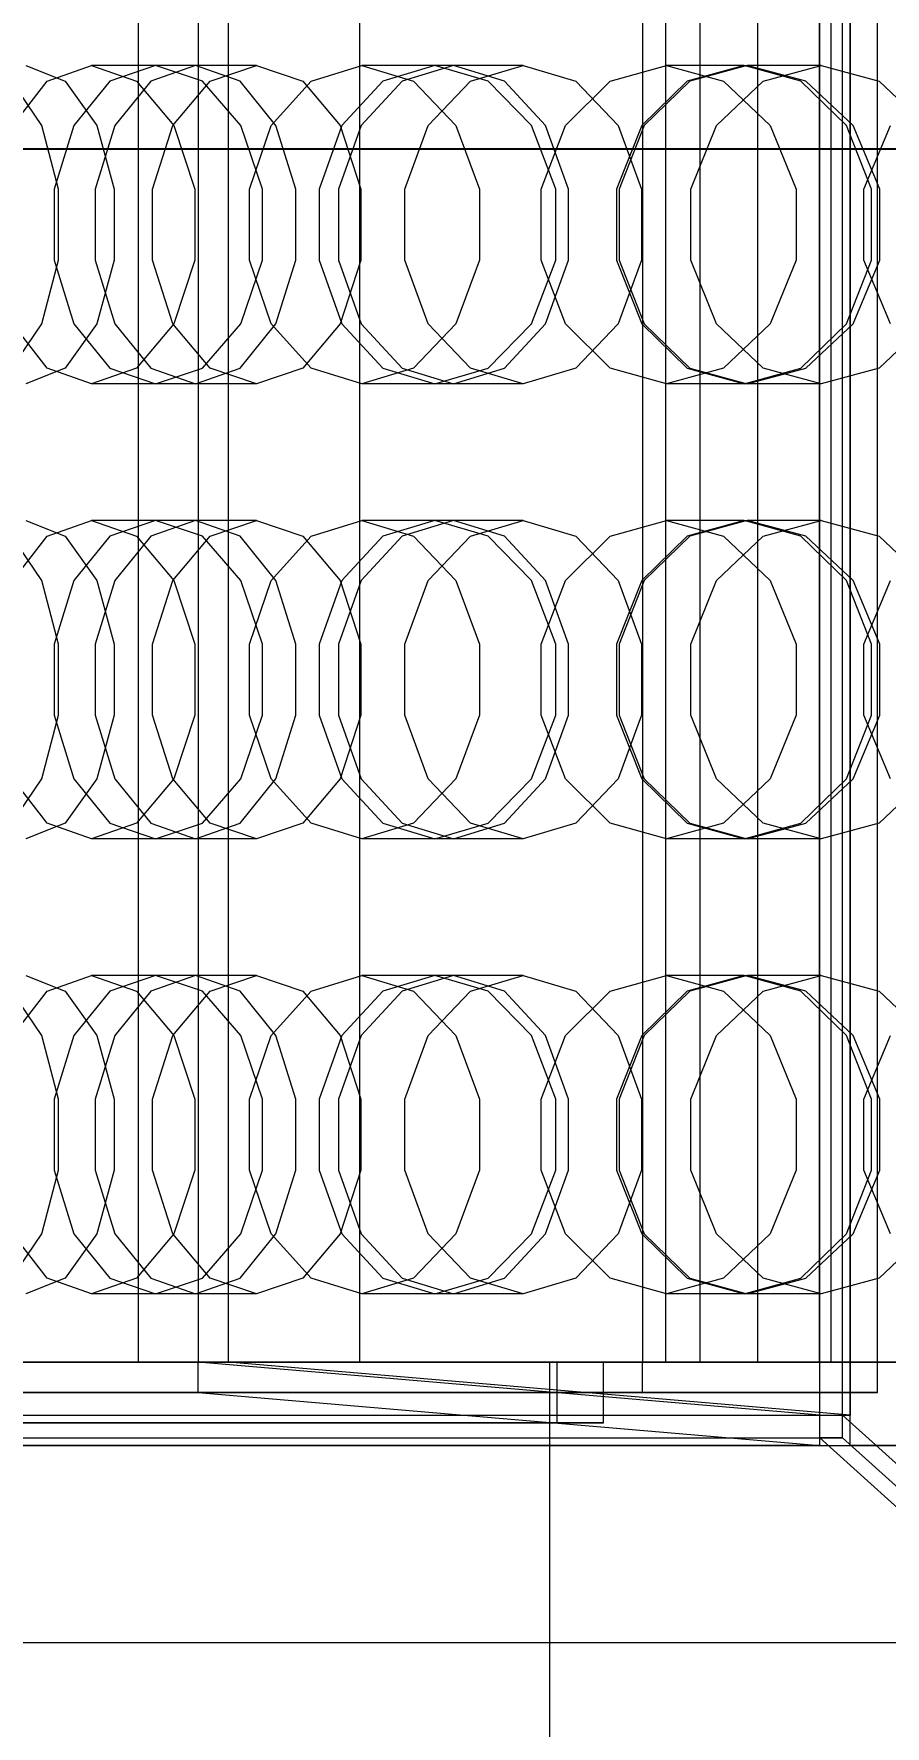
# Model space of a CAD drawing. Header units: millimetres. Extents: x -191664 to 191490, y -197311 to 10263.
# Drawn here: x 25821.5 to 25933.8, y -18208 to -17984.8 of the extents above; entities that cross this region are included whole.
import ezdxf

# ---------------------------------------------------------------- set-up
doc = ezdxf.new("R2010")
doc.units = ezdxf.units.MM
for name, color, linetype, lineweight in [('COTAS_INSTALACION_P', 30, 'Continuous', 0), ('COTAS_USUARIO', 1, 'Continuous', 0), ('superior_briquetadora', 7, 'Continuous', 0)]:
    doc.layers.add(name, color=color, linetype=linetype, lineweight=lineweight)
doc.dimstyles.new('PLANTA_100', dxfattribs={"dimtxt": 250, "dimasz": 150, "dimexe": 150, "dimexo": 80, "dimgap": 100, "dimtad": 1, "dimtih": 1, "dimtoh": 1, "dimdec": 1, "dimdsep": 46, "dimcen": 0.09, "dimclrd": 1, "dimclre": 1, "dimclrt": 1, "dimadec": 0, "dimazin": 0, "dimtfac": 1, "dimtdec": 4, "dimtofl": 0, "dimtmove": 0, "dimatfit": 3, "dimfxl": 1, "dimtolj": 1, "dimtzin": 0, "dimarcsym": 0})

# ---------------------------------------------------------------- blocks, each defined once
blk = doc.blocks.new('*D5')
at = {"layer": 'COTAS_INSTALACION_P', "color": 1, "lineweight": -2, "transparency": 16777216}
for p, q in [((-1000, -18080), (-1000, -25850)), ((60117.12, -18080), (60117.12, -25850)), ((-850, -25700), (59967.12, -25700))]:
    blk.add_line(p, q, dxfattribs=at)
at = {"layer": 'COTAS_INSTALACION_P', "color": 1, "transparency": 16777216}
for points in [[(-850, -25675), (-850, -25725), (-1000, -25700)], [(59967.12, -25675), (59967.12, -25725), (60117.12, -25700)]]:
    blk.add_solid(points, dxfattribs=at)
at = {"layer": 'Defpoints', "color": 0, "transparency": 16777216}
for p in [(-1000, -18000), (60117.12, -18000), (60117.12, -25700)]:
    blk.add_point(p, dxfattribs=at)
blk = doc.blocks.new('*D103')
at = {"layer": 'COTAS_USUARIO', "color": 1, "lineweight": -2, "transparency": 16777216}
for p, q in [((26928.19, -17830), (26928.19, -17680)), ((25808.19, -17980), (27078.19, -17980)), ((25808.19, -18000), (27078.19, -18000)), ((26928.19, -18150), (26928.19, -18300))]:
    blk.add_line(p, q, dxfattribs=at)
at = {"layer": 'COTAS_USUARIO', "color": 1, "transparency": 16777216}
for points in [[(26903.19, -17830), (26953.19, -17830), (26928.19, -17980)], [(26903.19, -18150), (26953.19, -18150), (26928.19, -18000)]]:
    blk.add_solid(points, dxfattribs=at)
at = {"layer": 'Defpoints', "color": 0, "transparency": 16777216}
for p in [(25728.19, -17980), (25728.19, -18000), (26928.19, -18000)]:
    blk.add_point(p, dxfattribs=at)

msp = doc.modelspace()

# ---------------------------------------------------------------- linework, layer by layer
at = {"layer": 'superior_briquetadora', "color": 253, "true_color": 0xa8b8bb}
for p, q in [((25925.19, -18170), (25925.19, -17790)), ((25928.19, -18170), (25928.19, -17790)), ((25528.19, -18167), (25928.19, -18167)), ((25928.19, -18167), (26078.19, -18302)), ((25928.19, -18170), (25928.19, -18167)), ((25528.19, -18170), (25928.19, -18170)), ((26075.19, -18305), (25925.19, -18170)), ((25928.19, -18170), (25925.19, -18170)), ((25928.19, -18170), (26078.19, -18305))]:
    msp.add_line(p, q, dxfattribs=at)
at = {"layer": 'superior_briquetadora', "color": 8, "true_color": 0x6f7d84}
for p, q in [((25929.19, -18171), (25929.19, -17789)), ((25925.19, -18167), (25925.19, -17793)), ((25929.19, -17793), (25929.19, -18167)), ((25843.19, -17800), (25843.19, -18160)), ((25847.19, -18160), (25847.19, -17800)), ((25843.19, -18160), (25613.19, -18160)), ((25843.19, -18160), (25760.19, -18160)), ((25847.19, -18160), (25764.19, -18160)), ((25808.19, -18160), (25843.19, -18160)), ((25925.19, -18167), (25843.19, -18160)), ((25843.19, -18164), (25843.19, -18160)), ((25847.19, -18160), (25843.19, -18160)), ((25929.19, -18167), (25847.19, -18160)), ((25613.19, -18164), (25843.19, -18164)), ((25760.19, -18164), (25843.19, -18164)), ((25843.19, -18164), (25808.19, -18164)), ((25843.19, -18164), (25925.19, -18171)), ((25531.19, -18167), (25925.19, -18167)), ((25925.19, -18171), (25925.19, -18167)), ((25925.19, -18167), (25929.19, -18167)), ((25501.19, -18171), (25955.19, -18171)), ((25925.19, -18171), (25531.19, -18171)), ((25955.19, -18171), (25929.19, -18171)), ((25955.19, -18197), (25501.19, -18197))]:
    msp.add_line(p, q, dxfattribs=at)
at = {"layer": 'superior_briquetadora', "color": 9, "true_color": 0xb9c3c2}
for p, q in [((25835.29, -18160), (25835.29, -17800)), ((25864.47, -17800), (25864.47, -18160)), ((25925.18, -18160), (25925.18, -17800)), ((25820.45, -17989), (25825.64, -17991.08)), ((25823.27, -17991.08), (25829.09, -17989)), ((25842.81, -17989), (25829.09, -17989)), ((25829.09, -17989), (25835.06, -17991.08)), ((25837.55, -17989), (25831.51, -17991.08)), ((25842.81, -17989), (25836.92, -17991.08)), ((25850.89, -17989), (25837.55, -17989)), ((25843.75, -17991.08), (25837.55, -17989)), ((25848.71, -17991.08), (25842.81, -17989)), ((25844.77, -17991.08), (25850.89, -17989)), ((25850.89, -17989), (25857, -17991.08)), ((25858.09, -17991.08), (25864.77, -17989)), ((25876.86, -17989), (25864.77, -17989)), ((25864.77, -17989), (25871.59, -17991.08)), ((25874.42, -17989), (25867.54, -17991.08)), ((25876.86, -17989), (25870.1, -17991.08)), ((25886.06, -17989), (25874.42, -17989)), ((25881.43, -17991.08), (25874.42, -17989)), ((25883.61, -17991.08), (25876.86, -17989)), ((25879.12, -17991.08), (25886.06, -17989)), ((25886.06, -17989), (25893.01, -17991.08)), ((25897.52, -17991.08), (25904.96, -17989)), ((25915.2, -17989), (25904.96, -17989)), ((25904.96, -17989), (25912.51, -17991.08)), ((25915.2, -17989), (25907.71, -17991.08)), ((25915.63, -17989), (25908.03, -17991.08)), ((25922.69, -17991.08), (25915.2, -17989)), ((25925.38, -17989), (25915.63, -17989)), ((25923.35, -17991.08), (25915.63, -17989)), ((25917.73, -17991.08), (25925.38, -17989)), ((25925.38, -17989), (25933.04, -17991.08)), ((25822.55, -17996.91), (25818.59, -17991.08)), ((25818.73, -17996.91), (25823.27, -17991.08)), ((25825.64, -17991.08), (25829.8, -17996.91)), ((25831.51, -17991.08), (25826.78, -17996.91)), ((25836.92, -17991.08), (25832.19, -17996.91)), ((25835.06, -17991.08), (25839.97, -17996.91)), ((25839.86, -17996.91), (25844.77, -17991.08)), ((25848.83, -17996.91), (25843.75, -17991.08)), ((25853.43, -17996.91), (25848.71, -17991.08)), ((25852.83, -17996.91), (25858.09, -17991.08)), ((25857, -17991.08), (25861.91, -17996.91)), ((25867.54, -17991.08), (25862.12, -17996.91)), ((25870.1, -17991.08), (25864.69, -17996.91)), ((25871.59, -17991.08), (25877.16, -17996.91)), ((25873.54, -17996.91), (25879.12, -17991.08)), ((25887.16, -17996.91), (25881.43, -17991.08)), ((25889.02, -17996.91), (25883.61, -17991.08)), ((25891.65, -17996.91), (25897.52, -17991.08)), ((25893.01, -17991.08), (25898.58, -17996.91)), ((25907.71, -17991.08), (25901.7, -17996.91)), ((25908.03, -17991.08), (25902.02, -17996.91)), ((25911.58, -17996.91), (25917.73, -17991.08)), ((25912.51, -17991.08), (25918.65, -17996.91)), ((25928.7, -17996.91), (25922.69, -17991.08)), ((25929.61, -17996.91), (25923.35, -17991.08)), ((25933.04, -17991.08), (25939.18, -17996.91)), ((25824.74, -18005.33), (25822.55, -17996.91)), ((25826.78, -17996.91), (25824.2, -18005.33)), ((25832.19, -17996.91), (25829.57, -18005.33)), ((25829.8, -17996.91), (25832.1, -18005.33)), ((25837.14, -18005.33), (25839.86, -17996.91)), ((25839.97, -17996.91), (25842.74, -18005.33)), ((25851.69, -18005.33), (25848.83, -17996.91)), ((25849.96, -18005.33), (25852.83, -17996.91)), ((25856.06, -18005.33), (25853.43, -17996.91)), ((25862.12, -17996.91), (25859.15, -18005.33)), ((25864.69, -17996.91), (25861.69, -18005.33)), ((25861.91, -17996.91), (25864.63, -18005.33)), ((25870.45, -18005.33), (25873.54, -17996.91)), ((25877.16, -17996.91), (25880.3, -18005.33)), ((25890.38, -18005.33), (25887.16, -17996.91)), ((25888.43, -18005.33), (25891.65, -17996.91)), ((25892.03, -18005.33), (25889.02, -17996.91)), ((25901.7, -17996.91), (25898.37, -18005.33)), ((25898.58, -17996.91), (25901.67, -18005.33)), ((25902.02, -17996.91), (25898.71, -18005.33)), ((25908.18, -18005.33), (25911.58, -17996.91)), ((25918.65, -17996.91), (25922.1, -18005.33)), ((25932.04, -18005.33), (25928.7, -17996.91)), ((25933.13, -18005.33), (25929.61, -17996.91)), ((25931, -18005.33), (25934.52, -17996.91)), ((25824.2, -18005.33), (25824.2, -18014.67)), ((25824.74, -18014.67), (25824.74, -18005.33)), ((25829.57, -18005.33), (25829.57, -18014.67)), ((25832.1, -18005.33), (25832.1, -18014.67)), ((25837.14, -18014.67), (25837.14, -18005.33)), ((25842.74, -18005.33), (25842.74, -18014.67)), ((25849.96, -18014.67), (25849.96, -18005.33)), ((25851.69, -18014.67), (25851.69, -18005.33)), ((25856.06, -18014.67), (25856.06, -18005.33)), ((25859.15, -18005.33), (25859.15, -18014.67)), ((25861.69, -18005.33), (25861.69, -18014.67)), ((25864.63, -18005.33), (25864.63, -18014.67)), ((25870.45, -18014.67), (25870.45, -18005.33)), ((25880.3, -18005.33), (25880.3, -18014.67)), ((25888.43, -18014.67), (25888.43, -18005.33)), ((25890.38, -18014.67), (25890.38, -18005.33)), ((25892.03, -18014.67), (25892.03, -18005.33)), ((25898.37, -18005.33), (25898.37, -18014.67)), ((25898.71, -18005.33), (25898.71, -18014.67)), ((25901.67, -18005.33), (25901.67, -18014.67)), ((25908.18, -18014.67), (25908.18, -18005.33)), ((25922.1, -18005.33), (25922.1, -18014.67)), ((25931, -18014.67), (25931, -18005.33)), ((25932.04, -18014.67), (25932.04, -18005.33)), ((25933.13, -18014.67), (25933.13, -18005.33)), ((25822.55, -18023.09), (25824.74, -18014.67)), ((25824.2, -18014.67), (25826.78, -18023.09)), ((25829.57, -18014.67), (25832.19, -18023.09)), ((25832.1, -18014.67), (25829.8, -18023.09)), ((25839.86, -18023.09), (25837.14, -18014.67)), ((25842.74, -18014.67), (25839.97, -18023.09)), ((25848.83, -18023.09), (25851.69, -18014.67)), ((25852.83, -18023.09), (25849.96, -18014.67)), ((25853.43, -18023.09), (25856.06, -18014.67)), ((25859.15, -18014.67), (25862.12, -18023.09)), ((25861.69, -18014.67), (25864.69, -18023.09)), ((25864.63, -18014.67), (25861.91, -18023.09)), ((25873.54, -18023.09), (25870.45, -18014.67)), ((25880.3, -18014.67), (25877.16, -18023.09)), ((25887.16, -18023.09), (25890.38, -18014.67)), ((25891.65, -18023.09), (25888.43, -18014.67)), ((25889.02, -18023.09), (25892.03, -18014.67)), ((25898.37, -18014.67), (25901.7, -18023.09)), ((25901.67, -18014.67), (25898.58, -18023.09)), ((25898.71, -18014.67), (25902.02, -18023.09)), ((25911.58, -18023.09), (25908.18, -18014.67)), ((25922.1, -18014.67), (25918.65, -18023.09)), ((25928.7, -18023.09), (25932.04, -18014.67)), ((25929.61, -18023.09), (25933.13, -18014.67)), ((25934.52, -18023.09), (25931, -18014.67)), ((25818.59, -18028.92), (25822.55, -18023.09)), ((25823.27, -18028.92), (25818.73, -18023.09)), ((25829.8, -18023.09), (25825.64, -18028.92)), ((25826.78, -18023.09), (25831.51, -18028.92)), ((25832.19, -18023.09), (25836.92, -18028.92)), ((25839.97, -18023.09), (25835.06, -18028.92)), ((25844.77, -18028.92), (25839.86, -18023.09)), ((25843.75, -18028.92), (25848.83, -18023.09)), ((25848.71, -18028.92), (25853.43, -18023.09)), ((25858.09, -18028.92), (25852.83, -18023.09)), ((25861.91, -18023.09), (25857, -18028.92)), ((25862.12, -18023.09), (25867.54, -18028.92)), ((25864.69, -18023.09), (25870.1, -18028.92)), ((25877.16, -18023.09), (25871.59, -18028.92)), ((25879.12, -18028.92), (25873.54, -18023.09)), ((25881.43, -18028.92), (25887.16, -18023.09)), ((25883.61, -18028.92), (25889.02, -18023.09)), ((25897.52, -18028.92), (25891.65, -18023.09)), ((25898.58, -18023.09), (25893.01, -18028.92)), ((25901.7, -18023.09), (25907.71, -18028.92)), ((25902.02, -18023.09), (25908.03, -18028.92)), ((25917.73, -18028.92), (25911.58, -18023.09)), ((25918.65, -18023.09), (25912.51, -18028.92)), ((25922.69, -18028.92), (25928.7, -18023.09)), ((25923.35, -18028.92), (25929.61, -18023.09)), ((25939.18, -18023.09), (25933.04, -18028.92)), ((25825.64, -18028.92), (25820.45, -18031)), ((25829.09, -18031), (25823.27, -18028.92)), ((25835.06, -18028.92), (25829.09, -18031)), ((25831.51, -18028.92), (25837.55, -18031)), ((25836.92, -18028.92), (25842.81, -18031)), ((25837.55, -18031), (25843.75, -18028.92)), ((25842.81, -18031), (25848.71, -18028.92)), ((25850.89, -18031), (25844.77, -18028.92)), ((25857, -18028.92), (25850.89, -18031)), ((25864.77, -18031), (25858.09, -18028.92)), ((25871.59, -18028.92), (25864.77, -18031)), ((25867.54, -18028.92), (25874.42, -18031)), ((25870.1, -18028.92), (25876.86, -18031)), ((25874.42, -18031), (25881.43, -18028.92)), ((25876.86, -18031), (25883.61, -18028.92)), ((25886.06, -18031), (25879.12, -18028.92)), ((25893.01, -18028.92), (25886.06, -18031)), ((25904.96, -18031), (25897.52, -18028.92)), ((25912.51, -18028.92), (25904.96, -18031)), ((25907.71, -18028.92), (25915.2, -18031)), ((25908.03, -18028.92), (25915.63, -18031)), ((25915.2, -18031), (25922.69, -18028.92)), ((25915.63, -18031), (25923.35, -18028.92)), ((25925.38, -18031), (25917.73, -18028.92)), ((25933.04, -18028.92), (25925.38, -18031)), ((25842.81, -18031), (25829.09, -18031)), ((25850.89, -18031), (25837.55, -18031)), ((25876.86, -18031), (25864.77, -18031)), ((25886.06, -18031), (25874.42, -18031)), ((25915.2, -18031), (25904.96, -18031)), ((25925.38, -18031), (25915.63, -18031)), ((25820.45, -18049), (25825.64, -18051.08)), ((25823.27, -18051.08), (25829.09, -18049)), ((25842.81, -18049), (25829.09, -18049)), ((25829.09, -18049), (25835.06, -18051.08)), ((25837.55, -18049), (25831.51, -18051.08)), ((25842.81, -18049), (25836.92, -18051.08)), ((25850.89, -18049), (25837.55, -18049)), ((25843.75, -18051.08), (25837.55, -18049)), ((25848.71, -18051.08), (25842.81, -18049)), ((25844.77, -18051.08), (25850.89, -18049)), ((25850.89, -18049), (25857, -18051.08)), ((25858.09, -18051.08), (25864.77, -18049)), ((25876.86, -18049), (25864.77, -18049)), ((25864.77, -18049), (25871.59, -18051.08)), ((25874.42, -18049), (25867.54, -18051.08)), ((25876.86, -18049), (25870.1, -18051.08)), ((25886.06, -18049), (25874.42, -18049)), ((25881.43, -18051.08), (25874.42, -18049)), ((25883.61, -18051.08), (25876.86, -18049)), ((25879.12, -18051.08), (25886.06, -18049)), ((25886.06, -18049), (25893.01, -18051.08)), ((25897.52, -18051.08), (25904.96, -18049)), ((25915.2, -18049), (25904.96, -18049)), ((25904.96, -18049), (25912.51, -18051.08)), ((25915.2, -18049), (25907.71, -18051.08)), ((25915.63, -18049), (25908.03, -18051.08)), ((25922.69, -18051.08), (25915.2, -18049)), ((25925.38, -18049), (25915.63, -18049)), ((25923.35, -18051.08), (25915.63, -18049)), ((25917.73, -18051.08), (25925.38, -18049)), ((25925.38, -18049), (25933.04, -18051.08)), ((25822.55, -18056.91), (25818.59, -18051.08)), ((25818.73, -18056.91), (25823.27, -18051.08)), ((25825.64, -18051.08), (25829.8, -18056.91)), ((25831.51, -18051.08), (25826.78, -18056.91)), ((25836.92, -18051.08), (25832.19, -18056.91)), ((25835.06, -18051.08), (25839.97, -18056.91)), ((25839.86, -18056.91), (25844.77, -18051.08)), ((25848.83, -18056.91), (25843.75, -18051.08)), ((25853.43, -18056.91), (25848.71, -18051.08)), ((25852.83, -18056.91), (25858.09, -18051.08)), ((25857, -18051.08), (25861.91, -18056.91)), ((25867.54, -18051.08), (25862.12, -18056.91)), ((25870.1, -18051.08), (25864.69, -18056.91)), ((25871.59, -18051.08), (25877.16, -18056.91)), ((25873.54, -18056.91), (25879.12, -18051.08)), ((25887.16, -18056.91), (25881.43, -18051.08)), ((25889.02, -18056.91), (25883.61, -18051.08)), ((25891.65, -18056.91), (25897.52, -18051.08)), ((25893.01, -18051.08), (25898.58, -18056.91)), ((25907.71, -18051.08), (25901.7, -18056.91)), ((25908.03, -18051.08), (25902.02, -18056.91)), ((25911.58, -18056.91), (25917.73, -18051.08)), ((25912.51, -18051.08), (25918.65, -18056.91)), ((25928.7, -18056.91), (25922.69, -18051.08)), ((25929.61, -18056.91), (25923.35, -18051.08)), ((25933.04, -18051.08), (25939.18, -18056.91)), ((25824.74, -18065.33), (25822.55, -18056.91)), ((25826.78, -18056.91), (25824.2, -18065.33)), ((25832.19, -18056.91), (25829.57, -18065.33)), ((25829.8, -18056.91), (25832.1, -18065.33)), ((25837.14, -18065.33), (25839.86, -18056.91)), ((25839.97, -18056.91), (25842.74, -18065.33)), ((25851.69, -18065.33), (25848.83, -18056.91)), ((25849.96, -18065.33), (25852.83, -18056.91)), ((25856.06, -18065.33), (25853.43, -18056.91)), ((25862.12, -18056.91), (25859.15, -18065.33)), ((25864.69, -18056.91), (25861.69, -18065.33)), ((25861.91, -18056.91), (25864.63, -18065.33)), ((25870.45, -18065.33), (25873.54, -18056.91)), ((25877.16, -18056.91), (25880.3, -18065.33)), ((25890.38, -18065.33), (25887.16, -18056.91)), ((25888.43, -18065.33), (25891.65, -18056.91)), ((25892.03, -18065.33), (25889.02, -18056.91)), ((25901.7, -18056.91), (25898.37, -18065.33)), ((25898.58, -18056.91), (25901.67, -18065.33)), ((25902.02, -18056.91), (25898.71, -18065.33)), ((25908.18, -18065.33), (25911.58, -18056.91)), ((25918.65, -18056.91), (25922.1, -18065.33)), ((25932.04, -18065.33), (25928.7, -18056.91)), ((25933.13, -18065.33), (25929.61, -18056.91)), ((25931, -18065.33), (25934.52, -18056.91)), ((25824.2, -18065.33), (25824.2, -18074.67)), ((25824.74, -18074.67), (25824.74, -18065.33)), ((25829.57, -18065.33), (25829.57, -18074.67)), ((25832.1, -18065.33), (25832.1, -18074.67)), ((25837.14, -18074.67), (25837.14, -18065.33)), ((25842.74, -18065.33), (25842.74, -18074.67)), ((25849.96, -18074.67), (25849.96, -18065.33)), ((25851.69, -18074.67), (25851.69, -18065.33)), ((25856.06, -18074.67), (25856.06, -18065.33)), ((25859.15, -18065.33), (25859.15, -18074.67)), ((25861.69, -18065.33), (25861.69, -18074.67)), ((25864.63, -18065.33), (25864.63, -18074.67)), ((25870.45, -18074.67), (25870.45, -18065.33)), ((25880.3, -18065.33), (25880.3, -18074.67)), ((25888.43, -18074.67), (25888.43, -18065.33)), ((25890.38, -18074.67), (25890.38, -18065.33)), ((25892.03, -18074.67), (25892.03, -18065.33)), ((25898.37, -18065.33), (25898.37, -18074.67)), ((25898.71, -18065.33), (25898.71, -18074.67)), ((25901.67, -18065.33), (25901.67, -18074.67)), ((25908.18, -18074.67), (25908.18, -18065.33)), ((25922.1, -18065.33), (25922.1, -18074.67)), ((25931, -18074.67), (25931, -18065.33)), ((25932.04, -18074.67), (25932.04, -18065.33)), ((25933.13, -18074.67), (25933.13, -18065.33)), ((25822.55, -18083.09), (25824.74, -18074.67)), ((25824.2, -18074.67), (25826.78, -18083.09)), ((25829.57, -18074.67), (25832.19, -18083.09)), ((25832.1, -18074.67), (25829.8, -18083.09)), ((25839.86, -18083.09), (25837.14, -18074.67)), ((25842.74, -18074.67), (25839.97, -18083.09)), ((25848.83, -18083.09), (25851.69, -18074.67)), ((25852.83, -18083.09), (25849.96, -18074.67)), ((25853.43, -18083.09), (25856.06, -18074.67)), ((25859.15, -18074.67), (25862.12, -18083.09)), ((25861.69, -18074.67), (25864.69, -18083.09)), ((25864.63, -18074.67), (25861.91, -18083.09)), ((25873.54, -18083.09), (25870.45, -18074.67)), ((25880.3, -18074.67), (25877.16, -18083.09)), ((25887.16, -18083.09), (25890.38, -18074.67)), ((25891.65, -18083.09), (25888.43, -18074.67)), ((25889.02, -18083.09), (25892.03, -18074.67)), ((25898.37, -18074.67), (25901.7, -18083.09)), ((25901.67, -18074.67), (25898.58, -18083.09)), ((25898.71, -18074.67), (25902.02, -18083.09)), ((25911.58, -18083.09), (25908.18, -18074.67)), ((25922.1, -18074.67), (25918.65, -18083.09)), ((25928.7, -18083.09), (25932.04, -18074.67)), ((25929.61, -18083.09), (25933.13, -18074.67)), ((25934.52, -18083.09), (25931, -18074.67)), ((25818.59, -18088.92), (25822.55, -18083.09)), ((25823.27, -18088.92), (25818.73, -18083.09)), ((25829.8, -18083.09), (25825.64, -18088.92)), ((25826.78, -18083.09), (25831.51, -18088.92)), ((25832.19, -18083.09), (25836.92, -18088.92)), ((25839.97, -18083.09), (25835.06, -18088.92)), ((25844.77, -18088.92), (25839.86, -18083.09)), ((25843.75, -18088.92), (25848.83, -18083.09)), ((25848.71, -18088.92), (25853.43, -18083.09)), ((25858.09, -18088.92), (25852.83, -18083.09)), ((25861.91, -18083.09), (25857, -18088.92)), ((25862.12, -18083.09), (25867.54, -18088.92)), ((25864.69, -18083.09), (25870.1, -18088.92)), ((25877.16, -18083.09), (25871.59, -18088.92)), ((25879.12, -18088.92), (25873.54, -18083.09)), ((25881.43, -18088.92), (25887.16, -18083.09)), ((25883.61, -18088.92), (25889.02, -18083.09)), ((25897.52, -18088.92), (25891.65, -18083.09)), ((25898.58, -18083.09), (25893.01, -18088.92)), ((25901.7, -18083.09), (25907.71, -18088.92)), ((25902.02, -18083.09), (25908.03, -18088.92)), ((25917.73, -18088.92), (25911.58, -18083.09)), ((25918.65, -18083.09), (25912.51, -18088.92)), ((25922.69, -18088.92), (25928.7, -18083.09)), ((25923.35, -18088.92), (25929.61, -18083.09)), ((25939.18, -18083.09), (25933.04, -18088.92)), ((25825.64, -18088.92), (25820.45, -18091)), ((25829.09, -18091), (25823.27, -18088.92)), ((25835.06, -18088.92), (25829.09, -18091)), ((25831.51, -18088.92), (25837.55, -18091)), ((25836.92, -18088.92), (25842.81, -18091)), ((25837.55, -18091), (25843.75, -18088.92)), ((25842.81, -18091), (25848.71, -18088.92)), ((25850.89, -18091), (25844.77, -18088.92)), ((25857, -18088.92), (25850.89, -18091)), ((25864.77, -18091), (25858.09, -18088.92)), ((25871.59, -18088.92), (25864.77, -18091)), ((25867.54, -18088.92), (25874.42, -18091)), ((25870.1, -18088.92), (25876.86, -18091)), ((25874.42, -18091), (25881.43, -18088.92)), ((25876.86, -18091), (25883.61, -18088.92)), ((25886.06, -18091), (25879.12, -18088.92)), ((25893.01, -18088.92), (25886.06, -18091)), ((25904.96, -18091), (25897.52, -18088.92)), ((25912.51, -18088.92), (25904.96, -18091)), ((25907.71, -18088.92), (25915.2, -18091)), ((25908.03, -18088.92), (25915.63, -18091)), ((25915.2, -18091), (25922.69, -18088.92)), ((25915.63, -18091), (25923.35, -18088.92)), ((25925.38, -18091), (25917.73, -18088.92)), ((25933.04, -18088.92), (25925.38, -18091)), ((25842.81, -18091), (25829.09, -18091)), ((25850.89, -18091), (25837.55, -18091)), ((25876.86, -18091), (25864.77, -18091)), ((25886.06, -18091), (25874.42, -18091)), ((25915.2, -18091), (25904.96, -18091)), ((25925.38, -18091), (25915.63, -18091)), ((25820.45, -18109), (25825.64, -18111.08)), ((25823.27, -18111.08), (25829.09, -18109)), ((25842.81, -18109), (25829.09, -18109)), ((25829.09, -18109), (25835.06, -18111.08)), ((25837.55, -18109), (25831.51, -18111.08)), ((25842.81, -18109), (25836.92, -18111.08)), ((25850.89, -18109), (25837.55, -18109)), ((25843.75, -18111.08), (25837.55, -18109)), ((25848.71, -18111.08), (25842.81, -18109)), ((25844.77, -18111.08), (25850.89, -18109)), ((25850.89, -18109), (25857, -18111.08)), ((25858.09, -18111.08), (25864.77, -18109)), ((25876.86, -18109), (25864.77, -18109)), ((25864.77, -18109), (25871.59, -18111.08)), ((25874.42, -18109), (25867.54, -18111.08)), ((25876.86, -18109), (25870.1, -18111.08)), ((25886.06, -18109), (25874.42, -18109)), ((25881.43, -18111.08), (25874.42, -18109)), ((25883.61, -18111.08), (25876.86, -18109)), ((25879.12, -18111.08), (25886.06, -18109)), ((25886.06, -18109), (25893.01, -18111.08)), ((25897.52, -18111.08), (25904.96, -18109)), ((25915.2, -18109), (25904.96, -18109)), ((25904.96, -18109), (25912.51, -18111.08)), ((25915.2, -18109), (25907.71, -18111.08)), ((25915.63, -18109), (25908.03, -18111.08)), ((25922.69, -18111.08), (25915.2, -18109)), ((25925.38, -18109), (25915.63, -18109)), ((25923.35, -18111.08), (25915.63, -18109)), ((25917.73, -18111.08), (25925.38, -18109)), ((25925.38, -18109), (25933.04, -18111.08)), ((25822.55, -18116.91), (25818.59, -18111.08)), ((25818.73, -18116.91), (25823.27, -18111.08)), ((25825.64, -18111.08), (25829.8, -18116.91)), ((25831.51, -18111.08), (25826.78, -18116.91)), ((25836.92, -18111.08), (25832.19, -18116.91)), ((25835.06, -18111.08), (25839.97, -18116.91)), ((25839.86, -18116.91), (25844.77, -18111.08)), ((25848.83, -18116.91), (25843.75, -18111.08)), ((25853.43, -18116.91), (25848.71, -18111.08)), ((25852.83, -18116.91), (25858.09, -18111.08)), ((25857, -18111.08), (25861.91, -18116.91)), ((25867.54, -18111.08), (25862.12, -18116.91)), ((25870.1, -18111.08), (25864.69, -18116.91)), ((25871.59, -18111.08), (25877.16, -18116.91)), ((25873.54, -18116.91), (25879.12, -18111.08)), ((25887.16, -18116.91), (25881.43, -18111.08)), ((25889.02, -18116.91), (25883.61, -18111.08)), ((25891.65, -18116.91), (25897.52, -18111.08)), ((25893.01, -18111.08), (25898.58, -18116.91)), ((25907.71, -18111.08), (25901.7, -18116.91)), ((25908.03, -18111.08), (25902.02, -18116.91)), ((25911.58, -18116.91), (25917.73, -18111.08)), ((25912.51, -18111.08), (25918.65, -18116.91)), ((25928.7, -18116.91), (25922.69, -18111.08)), ((25929.61, -18116.91), (25923.35, -18111.08)), ((25933.04, -18111.08), (25939.18, -18116.91)), ((25824.74, -18125.33), (25822.55, -18116.91)), ((25826.78, -18116.91), (25824.2, -18125.33)), ((25832.19, -18116.91), (25829.57, -18125.33)), ((25829.8, -18116.91), (25832.1, -18125.33)), ((25837.14, -18125.33), (25839.86, -18116.91)), ((25839.97, -18116.91), (25842.74, -18125.33)), ((25851.69, -18125.33), (25848.83, -18116.91)), ((25849.96, -18125.33), (25852.83, -18116.91)), ((25856.06, -18125.33), (25853.43, -18116.91)), ((25862.12, -18116.91), (25859.15, -18125.33)), ((25864.69, -18116.91), (25861.69, -18125.33)), ((25861.91, -18116.91), (25864.63, -18125.33)), ((25870.45, -18125.33), (25873.54, -18116.91)), ((25877.16, -18116.91), (25880.3, -18125.33)), ((25890.38, -18125.33), (25887.16, -18116.91)), ((25888.43, -18125.33), (25891.65, -18116.91)), ((25892.03, -18125.33), (25889.02, -18116.91)), ((25901.7, -18116.91), (25898.37, -18125.33)), ((25898.58, -18116.91), (25901.67, -18125.33)), ((25902.02, -18116.91), (25898.71, -18125.33)), ((25908.18, -18125.33), (25911.58, -18116.91)), ((25918.65, -18116.91), (25922.1, -18125.33)), ((25932.04, -18125.33), (25928.7, -18116.91)), ((25933.13, -18125.33), (25929.61, -18116.91)), ((25931, -18125.33), (25934.52, -18116.91)), ((25824.2, -18125.33), (25824.2, -18134.67)), ((25824.74, -18134.67), (25824.74, -18125.33)), ((25829.57, -18125.33), (25829.57, -18134.67)), ((25832.1, -18125.33), (25832.1, -18134.67)), ((25837.14, -18134.67), (25837.14, -18125.33)), ((25842.74, -18125.33), (25842.74, -18134.67)), ((25849.96, -18134.67), (25849.96, -18125.33)), ((25851.69, -18134.67), (25851.69, -18125.33)), ((25856.06, -18134.67), (25856.06, -18125.33)), ((25859.15, -18125.33), (25859.15, -18134.67)), ((25861.69, -18125.33), (25861.69, -18134.67)), ((25864.63, -18125.33), (25864.63, -18134.67)), ((25870.45, -18134.67), (25870.45, -18125.33)), ((25880.3, -18125.33), (25880.3, -18134.67)), ((25888.43, -18134.67), (25888.43, -18125.33)), ((25890.38, -18134.67), (25890.38, -18125.33)), ((25892.03, -18134.67), (25892.03, -18125.33)), ((25898.37, -18125.33), (25898.37, -18134.67)), ((25898.71, -18125.33), (25898.71, -18134.67)), ((25901.67, -18125.33), (25901.67, -18134.67)), ((25908.18, -18134.67), (25908.18, -18125.33)), ((25922.1, -18125.33), (25922.1, -18134.67)), ((25931, -18134.67), (25931, -18125.33)), ((25932.04, -18134.67), (25932.04, -18125.33)), ((25933.13, -18134.67), (25933.13, -18125.33)), ((25822.55, -18143.09), (25824.74, -18134.67)), ((25824.2, -18134.67), (25826.78, -18143.09)), ((25829.57, -18134.67), (25832.19, -18143.09)), ((25832.1, -18134.67), (25829.8, -18143.09)), ((25839.86, -18143.09), (25837.14, -18134.67)), ((25842.74, -18134.67), (25839.97, -18143.09)), ((25848.83, -18143.09), (25851.69, -18134.67)), ((25852.83, -18143.09), (25849.96, -18134.67)), ((25853.43, -18143.09), (25856.06, -18134.67)), ((25859.15, -18134.67), (25862.12, -18143.09)), ((25861.69, -18134.67), (25864.69, -18143.09)), ((25864.63, -18134.67), (25861.91, -18143.09)), ((25873.54, -18143.09), (25870.45, -18134.67)), ((25880.3, -18134.67), (25877.16, -18143.09)), ((25887.16, -18143.09), (25890.38, -18134.67)), ((25891.65, -18143.09), (25888.43, -18134.67)), ((25889.02, -18143.09), (25892.03, -18134.67)), ((25898.37, -18134.67), (25901.7, -18143.09)), ((25901.67, -18134.67), (25898.58, -18143.09)), ((25898.71, -18134.67), (25902.02, -18143.09)), ((25911.58, -18143.09), (25908.18, -18134.67)), ((25922.1, -18134.67), (25918.65, -18143.09)), ((25928.7, -18143.09), (25932.04, -18134.67)), ((25929.61, -18143.09), (25933.13, -18134.67)), ((25934.52, -18143.09), (25931, -18134.67)), ((25818.59, -18148.92), (25822.55, -18143.09)), ((25823.27, -18148.92), (25818.73, -18143.09)), ((25829.8, -18143.09), (25825.64, -18148.92)), ((25826.78, -18143.09), (25831.51, -18148.92)), ((25832.19, -18143.09), (25836.92, -18148.92)), ((25839.97, -18143.09), (25835.06, -18148.92)), ((25844.77, -18148.92), (25839.86, -18143.09)), ((25843.75, -18148.92), (25848.83, -18143.09)), ((25848.71, -18148.92), (25853.43, -18143.09)), ((25858.09, -18148.92), (25852.83, -18143.09)), ((25861.91, -18143.09), (25857, -18148.92)), ((25862.12, -18143.09), (25867.54, -18148.92)), ((25864.69, -18143.09), (25870.1, -18148.92)), ((25877.16, -18143.09), (25871.59, -18148.92)), ((25879.12, -18148.92), (25873.54, -18143.09)), ((25881.43, -18148.92), (25887.16, -18143.09)), ((25883.61, -18148.92), (25889.02, -18143.09)), ((25897.52, -18148.92), (25891.65, -18143.09)), ((25898.58, -18143.09), (25893.01, -18148.92)), ((25901.7, -18143.09), (25907.71, -18148.92)), ((25902.02, -18143.09), (25908.03, -18148.92)), ((25917.73, -18148.92), (25911.58, -18143.09)), ((25918.65, -18143.09), (25912.51, -18148.92)), ((25922.69, -18148.92), (25928.7, -18143.09)), ((25923.35, -18148.92), (25929.61, -18143.09)), ((25939.18, -18143.09), (25933.04, -18148.92)), ((25825.64, -18148.92), (25820.45, -18151)), ((25829.09, -18151), (25823.27, -18148.92)), ((25835.06, -18148.92), (25829.09, -18151)), ((25831.51, -18148.92), (25837.55, -18151)), ((25836.92, -18148.92), (25842.81, -18151)), ((25837.55, -18151), (25843.75, -18148.92)), ((25842.81, -18151), (25848.71, -18148.92)), ((25850.89, -18151), (25844.77, -18148.92)), ((25857, -18148.92), (25850.89, -18151)), ((25864.77, -18151), (25858.09, -18148.92)), ((25871.59, -18148.92), (25864.77, -18151)), ((25867.54, -18148.92), (25874.42, -18151)), ((25870.1, -18148.92), (25876.86, -18151)), ((25874.42, -18151), (25881.43, -18148.92)), ((25876.86, -18151), (25883.61, -18148.92)), ((25886.06, -18151), (25879.12, -18148.92)), ((25893.01, -18148.92), (25886.06, -18151)), ((25904.96, -18151), (25897.52, -18148.92)), ((25912.51, -18148.92), (25904.96, -18151)), ((25907.71, -18148.92), (25915.2, -18151)), ((25908.03, -18148.92), (25915.63, -18151)), ((25915.2, -18151), (25922.69, -18148.92)), ((25915.63, -18151), (25923.35, -18148.92)), ((25925.38, -18151), (25917.73, -18148.92)), ((25933.04, -18148.92), (25925.38, -18151)), ((25842.81, -18151), (25829.09, -18151)), ((25850.89, -18151), (25837.55, -18151)), ((25876.86, -18151), (25864.77, -18151)), ((25886.06, -18151), (25874.42, -18151)), ((25915.2, -18151), (25904.96, -18151)), ((25925.38, -18151), (25915.63, -18151)), ((25817.62, -18160), (25830.16, -18160)), ((25830.97, -18160), (25818.39, -18160)), ((25830.16, -18160), (25843.46, -18160)), ((25844.31, -18160), (25830.97, -18160)), ((25837.87, -18160), (25835.29, -18160)), ((25835.29, -18160), (25839.56, -18160)), ((25846.89, -18160), (25837.87, -18160)), ((25839.56, -18160), (25850.02, -18160)), ((25843.46, -18160), (25857.49, -18160)), ((25858.39, -18160), (25844.31, -18160)), ((25861, -18160), (25846.89, -18160)), ((25850.02, -18160), (25865.08, -18160)), ((25857.49, -18160), (25872.21, -18160)), ((25873.16, -18160), (25858.39, -18160)), ((25864.47, -18160), (25858.84, -18160)), ((25858.84, -18160), (25859.02, -18160)), ((25859.02, -18160), (25864.99, -18160)), ((25878.03, -18160), (25861, -18160)), ((25875.35, -18160), (25864.47, -18160)), ((25864.99, -18160), (25876.17, -18160)), ((25865.08, -18160), (25882.44, -18160)), ((25872.21, -18160), (25887.6, -18160)), ((25888.58, -18160), (25873.16, -18160)), ((25890.43, -18160), (25875.35, -18160)), ((25876.17, -18160), (25891.46, -18160)), ((25895.4, -18160), (25878.03, -18160)), ((25882.44, -18160), (25899.48, -18160)), ((25889.54, -18160), (25886.19, -18160)), ((25886.19, -18160), (25889.18, -18160)), ((25887.6, -18160), (25903.6, -18160)), ((25904.62, -18160), (25888.58, -18160)), ((25889.18, -18160), (25897.92, -18160)), ((25898.56, -18160), (25889.54, -18160)), ((25889.54, -18160), (25889.54, -18210)), ((25908.23, -18160), (25890.43, -18160)), ((25891.46, -18160), (25909.37, -18160)), ((25910.46, -18160), (25895.4, -18160)), ((25897.92, -18160), (25910.67, -18160)), ((25911.47, -18160), (25898.56, -18160)), ((25899.48, -18160), (25913.58, -18160)), ((25903.6, -18160), (25920.17, -18160)), ((25921.23, -18160), (25904.62, -18160)), ((25927, -18160), (25908.23, -18160)), ((25909.37, -18160), (25928.14, -18160)), ((25920.92, -18160), (25910.46, -18160)), ((25910.67, -18160), (25924.91, -18160)), ((25925.71, -18160), (25911.47, -18160)), ((25913.58, -18160), (25922.61, -18160)), ((25920.17, -18160), (25937.28, -18160)), ((25925.18, -18160), (25920.92, -18160)), ((25938.37, -18160), (25921.23, -18160)), ((25922.61, -18160), (25925.18, -18160)), ((25924.91, -18160), (25937.82, -18160)), ((25938.46, -18160), (25925.71, -18160)), ((25944.91, -18160), (25927, -18160)), ((25928.14, -18160), (25945.94, -18160))]:
    msp.add_line(p, q, dxfattribs=at)
at = {"layer": 'superior_briquetadora', "color": 252, "true_color": 0x77858c}
for p, q in [((25901.81, -17800), (25901.81, -18160)), ((25904.87, -18160), (25904.87, -17800)), ((25901.81, -18160), (25711.33, -18160)), ((25714.4, -18160), (25904.87, -18160)), ((25901.81, -18160), (25904.87, -18160))]:
    msp.add_line(p, q, dxfattribs=at)
at = {"layer": 'superior_briquetadora', "color": 250, "true_color": 0x30373b}
for p, q in [((25909.37, -17800), (25909.37, -18160)), ((25917.03, -18160), (25917.03, -17800)), ((25909.37, -18160), (25714.4, -18160)), ((25722.06, -18160), (25917.03, -18160)), ((25909.37, -18160), (25917.03, -18160))]:
    msp.add_line(p, q, dxfattribs=at)
at = {"layer": 'superior_briquetadora', "color": 254, "true_color": 0xd5dbd6}
for p, q in [((25926.67, -17800), (25926.67, -18160)), ((25932.8, -18160), (25932.8, -17800)), ((25926.67, -18160), (25722.06, -18160)), ((25728.19, -18160), (25932.8, -18160)), ((25926.67, -18160), (25932.8, -18160))]:
    msp.add_line(p, q, dxfattribs=at)
at = {"layer": 'superior_briquetadora', "color": 8, "true_color": 0x64747c}
for p, q in [((25890.54, -18160), (25705.21, -18160)), ((25711.33, -18160), (25896.67, -18160)), ((25896.67, -18160), (25890.54, -18160)), ((25890.54, -18168), (25890.54, -18160)), ((25896.67, -18168), (25896.67, -18160)), ((25705.21, -18168), (25890.54, -18168)), ((25896.67, -18168), (25711.33, -18168)), ((25890.54, -18168), (25896.67, -18168))]:
    msp.add_line(p, q, dxfattribs=at)
at = {"layer": 'superior_briquetadora', "color": 8, "true_color": 0x728089}
for p, q in [((25901.81, -18160), (25932.8, -18160)), ((25901.81, -18164), (25901.81, -18160)), ((25932.8, -18164), (25932.8, -18160)), ((25901.81, -18164), (25711.33, -18164)), ((25728.19, -18164), (25932.8, -18164)), ((25932.8, -18164), (25901.81, -18164))]:
    msp.add_line(p, q, dxfattribs=at)

# ---------------------------------------------------------------- dimensions: what is measured, and where the dimension line sits
at = {"layer": 'COTAS_INSTALACION_P'}
dim = msp.add_aligned_dim(p1=(-1000, -18000), p2=(60117.12, -18000), distance=-7700, text='<> P', dimstyle='PLANTA_100', dxfattribs=at)
dim.commit()
dim.dimension.update_dxf_attribs({"geometry": '*D5', "text_midpoint": (29558.56, -25700)})
at = {"layer": 'COTAS_USUARIO'}
dim = msp.add_aligned_dim(p1=(25728.19, -17980), p2=(25728.19, -18000), distance=1200, dimstyle='PLANTA_100', dxfattribs=at)
dim.commit()
dim.dimension.update_dxf_attribs({"geometry": '*D103', "text_midpoint": (26928.19, -17990)})

doc.saveas('drawing.dxf')
